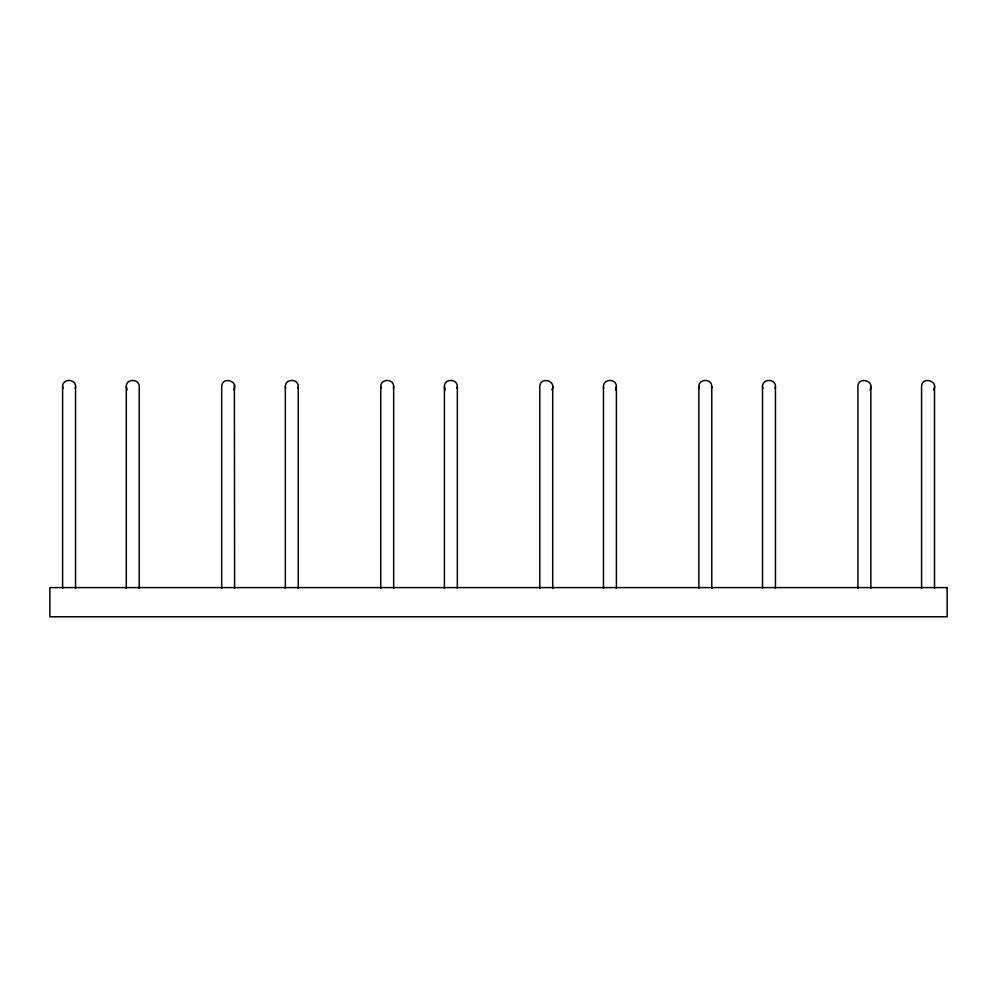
<?xml version="1.0" encoding="UTF-8"?>
<svg xmlns="http://www.w3.org/2000/svg" width="997" height="997" viewBox="0 0 997 997"><rect width="100%" height="100%" fill="white"/><g stroke="black" fill="none" stroke-linecap="round" stroke-linejoin="round"><path stroke-width="1.5" d="M62.624 588.479L62.624 386.699C62.3 378.374 75.884 378.399 75.548 386.711L75.548 588.479M75.323 388.381L75.548 386.699M126.295 588.479L126.295 386.699C125.971 378.374 139.555 378.399 139.219 386.711L139.219 588.479M285.341 588.479L285.341 386.699C285.03 378.374 298.614 378.399 298.277 386.711L298.277 588.479M298.053 388.369L298.277 386.711M380.742 588.479L380.742 386.699C380.43 378.374 394.002 378.399 393.665 386.711L393.665 588.479M393.441 388.369L393.665 386.711M444.4 588.479L444.4 386.699C444.089 378.374 457.673 378.399 457.336 386.711L457.336 588.479M457.112 388.369L457.336 386.711M539.801 588.479L539.801 386.699C539.788 376.006 557.211 380.68 551.852 389.927M603.459 588.479L603.459 386.699C603.148 378.374 616.732 378.399 616.395 386.711L616.395 588.479M616.395 386.711L615.523 389.927M698.847 588.479L698.847 386.699C698.536 378.374 712.12 378.399 711.783 386.711L711.783 588.479M711.559 388.369L711.783 386.711M762.518 588.479L762.518 386.699C762.207 378.374 775.791 378.399 775.454 386.711L775.454 588.479M775.23 388.369L775.454 386.711M857.906 588.479L857.906 386.699C857.906 376.006 875.329 380.68 869.97 389.927M921.577 588.479L921.577 386.699C921.577 376.006 938.987 380.68 933.641 389.927M233.747 389.927C239.093 380.68 221.67 376.006 221.683 386.699L221.683 588.479M445.273 389.927L444.4 386.699M127.155 389.927L126.295 386.699M762.518 386.699L762.742 388.381M698.847 386.699L699.071 388.381M603.459 386.699L603.683 388.381M380.742 386.699L380.954 388.381M285.341 386.699L285.566 388.381M234.382 385.041L234.607 588.479M62.624 386.699L62.836 388.381M934.513 386.699L934.513 588.479M870.842 386.699L870.842 588.479M552.724 386.699L552.724 588.479M947.15 587.594L49.85 587.594L49.85 616.769L947.15 616.769L947.15 587.594"/></g></svg>
